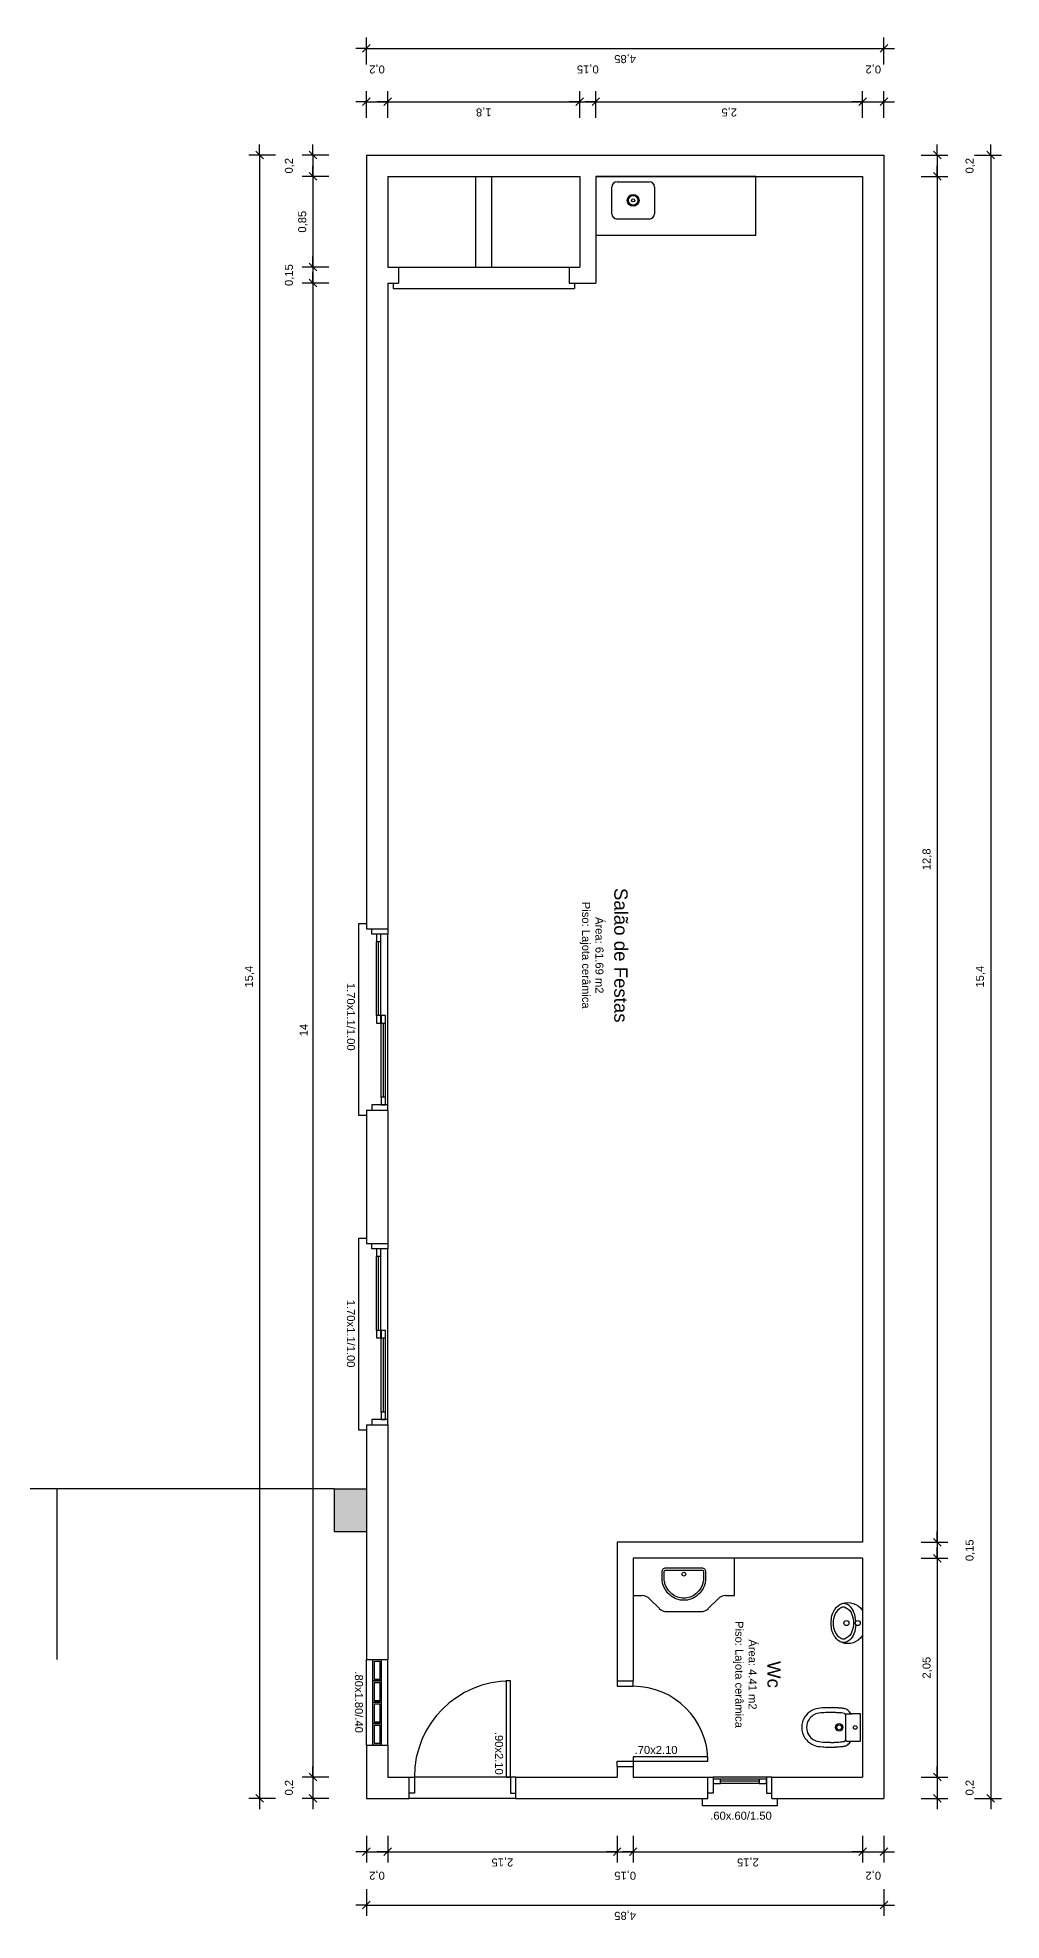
# Model space of a CAD drawing. Extents: x -21 to 15, y 4.3 to 27.3.
# Drawn here: x 5.96 to 14.99, y 9.62 to 27.27 of the extents above; entities that cross this region are included whole.
import ezdxf
from ezdxf.enums import TextEntityAlignment as Align

# ---------------------------------------------------------------- set-up
doc = ezdxf.new("R2010")
doc.units = 0
doc.header["$LTSCALE"] = 10
doc.layers.get('0').update_dxf_attribs({"linetype": 'CONTINUOUS'})
doc.layers.get('DEFPOINTS').update_dxf_attribs({"linetype": 'CONTINUOUS'})
for name, color, linetype in [('COTA', 13, 'CONTINUOUS'), ('EQUIP', 7, 'CONTINUOUS'), ('EQUIP_I', 13, 'CONTINUOUS'), ('ESPECARQ', 7, 'CONTINUOUS'), ('ESQUADRIA', 10, 'CONTINUOUS'), ('ESTRUT', 12, 'CONTINUOUS'), ('MOBIL', 7, 'CONTINUOUS'), ('PAREDE', 6, 'CONTINUOUS'), ('REG60-100', 7, 'CONTINUOUS'), ('UNIDADE', 4, 'CONTINUOUS'), ('VIDRO', 1, 'CONTINUOUS')]:
    doc.layers.add(name, color=color, linetype=linetype)
doc.styles.add('REGUA100', font='ARIALUNI.TTF')
doc.styles.add('REGUA60', font='ARIALUNI.TTF')
doc.dimstyles.new('ISO-25', dxfattribs={"dimtxt": 2.5, "dimasz": 2.5, "dimexe": 1.25, "dimexo": 0.625, "dimtad": 1, "dimtxsty": 'STANDARD', "dimcen": 2.5, "dimazin": 3, "dimtfac": 1, "dimtmove": 0, "dimatfit": 3})

# ---------------------------------------------------------------- blocks, each defined once
blk = doc.blocks.new('SAB31S_2')
at = {"layer": 'EQUIP', "color": 0, "linetype": 'BYBLOCK'}
blk.add_lwpolyline([(0, -57, 0.151271), (10, -54, 0.125962), (15.7, -47.7, 0.09008), (17.8, -41.7), (18, -39.7), (18.2, -37.7, 0.004685), (18.4, -35, 0.00925), (18.4, -33.7, 0.000115), (18.4, -29.9, 0.002343), (18.4, -29.7, 0.000782), (18.5, -28.4, 0.001444), (18.4, -27.7, 0.004804), (18.4, -26.7, 0.005206), (18.4, -25.7, 0.005188), (18.3, -24.8, 0.002211), (18.2, -22.7, 0.001932), (18.1, -21.9, 0.000736), (17.9, -19.7, 0.008336), (17.9, -19.2, 0.001408), (17.7, -17.7, 0.000457), (17.6, -17.2, 0.054722), (17.4, -16.3, 0.029037), (16.8, -14.7, 0.123774), (13.8, -11.8, -0.261182), (12.8, -10.2), (12.8, -2.5, 0.439555), (12.2, -1.9), (0, -1.9), (-12.2, -1.9, 0.439555), (-12.8, -2.5), (-12.8, -10.2, -0.261182), (-13.8, -11.8, 0.123774), (-16.8, -14.7, 0.029037), (-17.4, -16.3, 0.054722), (-17.6, -17.2, 0.000457), (-17.7, -17.7, 0.001408), (-17.9, -19.2, 0.008336), (-17.9, -19.7, 0.000736), (-18.1, -21.9, 0.001932), (-18.2, -22.7, 0.002211), (-18.3, -24.8, 0.005188), (-18.4, -25.7, 0.005206), (-18.4, -26.7, 0.004804), (-18.4, -27.7, 0.001444), (-18.5, -28.4, 0.000782), (-18.4, -29.7, 0.002343), (-18.4, -29.9, 0.000115), (-18.4, -33.7, 0.00925), (-18.4, -35, 0.004685), (-18.2, -37.7), (-18, -39.7), (-17.8, -41.7, 0.09008), (-15.7, -47.7, 0.125962), (-10, -54, 0.151271)], format="xyb", close=True, dxfattribs=at)
at = {"layer": 'EQUIP_I'}
for points in [[(0, -52.5, 0.152133), (7.5, -50.2, 0.000372), (7.5, -50.2, 0.213243), (13.3, -41.1), (13.6, -39.2), (13.7, -37.3, 0.00456), (13.9, -34.8, 0.00925), (13.9, -33.6, 0.000115), (14, -29.8, 0.002343), (14, -29.7, 0.000782), (14, -28.4, 0.001444), (14, -27.7, 0.004804), (14, -26.8, 0.005206), (13.9, -25.9, 0.005188), (13.9, -25.1, 0.002211), (13.7, -23, 0.001932), (13.7, -22.2, 0.000736), (13.5, -20.1, 0.008336), (13.5, -19.8, 0.002483), (13.1, -17.1, 0.380805), (11.7, -15.8), (0, -15.8), (-11.7, -15.8, 0.380805), (-13.1, -17.1, 0.002483), (-13.5, -19.8, 0.008336), (-13.5, -20.1, 0.000736), (-13.7, -22.2, 0.001932), (-13.7, -23, 0.002211), (-13.9, -25.1, 0.005188), (-13.9, -25.9, 0.005206), (-14, -26.8, 0.004804), (-14, -27.7, 0.001444), (-14, -28.4, 0.000782), (-14, -29.7, 0.002343), (-14, -29.8, 0.000115), (-13.9, -33.6, 0.00925), (-13.9, -34.8, 0.00456), (-13.7, -37.3), (-13.6, -39.2), (-13.3, -41.1, 0.213243), (-7.5, -50.2, 0.000372), (-7.5, -50.2, 0.152133), (0, -52.5)], [(-12.2, -15.4, -0.385098), (-12.8, -15), (-12.8, -14.8), (-12.8, -10.2)], [(12.2, -15.4, 0.385098), (12.8, -15), (12.8, -14.8), (12.8, -10.2)]]:
    blk.add_lwpolyline(points, format="xyb", dxfattribs=at)
for centre, radius in [((0, -7), 1.75), ((0, -22), 3.5), ((0, -22), 2.25)]:
    blk.add_circle(centre, radius, dxfattribs=at)
blk = doc.blocks.new('SAM711S2')
at = {"layer": 'EQUIP', "color": 0, "linetype": 'BYBLOCK'}
blk.add_lwpolyline([(0, -29.4), (-0.2, -29.4, -0.008051), (-3.4, -29.3, -0.08407), (-7.8, -28.5, -0.022672), (-10.6, -27.2, -0.027927), (-13.2, -25.8, -0.144523), (-18.3, -19.3, -0.34805), (-12, -0.3, -0.162816), (-11.2, 0), (0, 0), (11.2, 0, -0.162816), (12, -0.3, -0.34805), (18.3, -19.3, -0.144523), (13.2, -25.8, -0.027927), (10.6, -27.2, -0.022672), (7.8, -28.5, -0.08407), (3.4, -29.3, -0.008051), (0.2, -29.4)], format="xyb", close=True, dxfattribs=at)
at = {"layer": 'EQUIP_I'}
for points in [[(-1.6, -6.4, 0.100603), (-10, -8.2, 0.114611), (-16.1, -12.3, 0.309836), (-17.5, -21, 0.309836)], [(-14.6, -16.1), (-14.7, -16.5, 0.189039), (-14.5, -19.7, 0.189014), (-8, -26, 0.116802), (0, -27.5, 0.116802), (8, -26, 0.189014), (14.5, -19.7, 0.189039), (14.7, -16.5), (14.6, -16.1)], [(-14.7, -16.5, -0.044754), (-14.4, -15.9, -0.029837), (-14.2, -15.3, -0.193887), (-8, -10, -0.096635), (0, -8.6, -0.096635), (8, -10, -0.193887), (14.2, -15.3, -0.029837), (14.4, -15.9, -0.044754), (14.7, -16.5, -0.100634)], [(1.6, -6.4, -0.100603), (10, -8.2, -0.114611), (16.1, -12.3, -0.309836), (17.5, -21, -0.309836)]]:
    blk.add_lwpolyline(points, format="xyb", dxfattribs=at)
for centre in [(0, -4.6), (0, -15.2)]:
    blk.add_circle(centre, 2.4, dxfattribs=at)
blk = doc.blocks.new('CUBA_PIA_COZINHA')
at = {"layer": 'EQUIP', "color": 1}
for p, q in [((-0.2, -0.125), (-0.2, 0.125)), ((-0.15, 0.175), (0.15, 0.175)), ((0.2, 0.125), (0.2, -0.125)), ((0.15, -0.175), (-0.15, -0.175))]:
    blk.add_line(p, q, dxfattribs=at)
at = {"layer": 'EQUIP'}
for radius in [0.055, 0.045, 0.015]:
    blk.add_circle((0, 0), radius, dxfattribs=at)
at = {"layer": 'EQUIP', "color": 1}
for centre, start, end in [((-0.15, 0.125), 90, 180), ((0.15, 0.125), 360, 90), ((-0.15, -0.125), 180, 270), ((0.15, -0.125), 270, 360)]:
    blk.add_arc(centre, 0.05, start, end, dxfattribs=at)
blk = doc.blocks.new('SAL36S_2')
at = {"layer": 'EQUIP_I'}
for points in [[(0, -47, -0.17249), (-15.5, -41.5, -0.060691), (-20.7, -36, -0.07445), (-23.8, -30.4, -0.032193), (-25.1, -25.6, -0.057412), (-25.5, -21.8), (-25.5, -13.4, -0.414214), (-21.1, -9), (0, -9), (21.1, -9, -0.414214), (25.5, -13.4), (25.5, -21.8, -0.057412), (25.1, -25.6, -0.032193), (23.8, -30.4, -0.07445), (20.7, -36, -0.060691), (15.5, -41.5, -0.17249)], [(0, -44.5, -0.172451), (-13.9, -39.5, -0.060691), (-18.7, -34.5, -0.07445), (-21.4, -29.6, -0.032105), (-22.7, -25.1, -0.057651), (-23, -21.8), (-23, -13.4, -0.414214), (-21.1, -11.5), (0, -11.5), (21.1, -11.5, -0.414214), (23, -13.4), (23, -21.8, -0.057651), (22.7, -25.1, -0.032105), (21.4, -29.6, -0.07445), (18.7, -34.5, -0.060691), (13.9, -39.5, -0.172451)]]:
    blk.add_lwpolyline(points, format="xyb", close=True, dxfattribs=at)
blk.add_circle((0, -16.4), 2.25, dxfattribs=at)
blk = doc.blocks.new('INDUNI1')
blk = doc.blocks.new('COTATR')
at = {"color": 6}
blk.add_line((-71, -71), (71, 71), dxfattribs=at)
at = {"color": 0, "linetype": 'BYBLOCK'}
blk.add_line((0, 0), (200, 0), dxfattribs=at)
blk = doc.blocks.new('*D13')
at = {"layer": 'COTA', "color": 0}
for p, q in [((14.242, 26.165), (14.492, 26.165)), ((14.392, 26.165), (14.392, 25.966)), ((14.242, 25.965), (14.492, 25.965))]:
    blk.add_line(p, q, dxfattribs=at)
at = {"layer": 'DEFPOINTS', "color": 0}
for p in [(14.092, 26.165), (14.092, 25.965), (14.392, 25.965)]:
    blk.add_point(p, dxfattribs=at)
at = {"layer": 'COTA', "color": 0, "xscale": 0.0005, "yscale": 0.0005, "zscale": 0.0005}
for p, rotation in [((14.392, 26.165), 90), ((14.392, 25.965), 270)]:
    blk.add_blockref('COTATR', p, dxfattribs=dict(at, rotation=rotation))
at = {"layer": 'COTA', "color": 2, "insert": (14.701, 26.065), "char_height": 0.075, "attachment_point": 5, "rotation": 90, "style": 'REGUA60'}
blk.add_mtext('0,2', dxfattribs=at)
blk = doc.blocks.new('*D14')
at = {"layer": 'COTA', "color": 0}
for p, q in [((14.392, 25.965), (14.392, 13.166)), ((14.242, 13.165), (14.492, 13.165))]:
    blk.add_line(p, q, dxfattribs=at)
at = {"layer": 'DEFPOINTS', "color": 0}
for p in [(14.092, 25.965), (14.092, 13.165), (14.392, 13.165)]:
    blk.add_point(p, dxfattribs=at)
at = {"layer": 'COTA', "color": 0, "xscale": 0.0005, "yscale": 0.0005, "zscale": 0.0005}
for p, rotation in [((14.392, 25.965), 90), ((14.392, 13.165), 270)]:
    blk.add_blockref('COTATR', p, dxfattribs=dict(at, rotation=rotation))
at = {"layer": 'COTA', "color": 2, "insert": (14.298, 19.565), "char_height": 0.075, "attachment_point": 5, "rotation": 90, "style": 'REGUA60'}
blk.add_mtext('12,8', dxfattribs=at)
blk = doc.blocks.new('*D15')
at = {"layer": 'COTA', "color": 0}
for p, q in [((14.392, 13.165), (14.392, 13.016)), ((14.242, 13.015), (14.492, 13.015))]:
    blk.add_line(p, q, dxfattribs=at)
at = {"layer": 'DEFPOINTS', "color": 0}
for p in [(14.092, 13.165), (14.092, 13.015), (14.392, 13.015)]:
    blk.add_point(p, dxfattribs=at)
at = {"layer": 'COTA', "color": 0, "xscale": 0.0005, "yscale": 0.0005, "zscale": 0.0005}
for p, rotation in [((14.392, 13.165), 90), ((14.392, 13.015), 270)]:
    blk.add_blockref('COTATR', p, dxfattribs=dict(at, rotation=rotation))
at = {"layer": 'COTA', "color": 2, "insert": (14.701, 13.09), "char_height": 0.075, "attachment_point": 5, "rotation": 90, "style": 'REGUA60'}
blk.add_mtext('0,15', dxfattribs=at)
blk = doc.blocks.new('*D16')
at = {"layer": 'COTA', "color": 0}
for p, q in [((14.392, 13.015), (14.392, 10.966)), ((14.242, 10.965), (14.492, 10.965))]:
    blk.add_line(p, q, dxfattribs=at)
at = {"layer": 'DEFPOINTS', "color": 0}
for p in [(14.092, 13.015), (14.092, 10.965), (14.392, 10.965)]:
    blk.add_point(p, dxfattribs=at)
at = {"layer": 'COTA', "color": 0, "xscale": 0.0005, "yscale": 0.0005, "zscale": 0.0005}
for p, rotation in [((14.392, 13.015), 90), ((14.392, 10.965), 270)]:
    blk.add_blockref('COTATR', p, dxfattribs=dict(at, rotation=rotation))
at = {"layer": 'COTA', "color": 2, "insert": (14.298, 11.99), "char_height": 0.075, "attachment_point": 5, "rotation": 90, "style": 'REGUA60'}
blk.add_mtext('2,05', dxfattribs=at)
blk = doc.blocks.new('*D17')
at = {"layer": 'COTA', "color": 0}
for p, q in [((14.392, 10.965), (14.392, 10.766)), ((14.242, 10.765), (14.492, 10.765))]:
    blk.add_line(p, q, dxfattribs=at)
at = {"layer": 'DEFPOINTS', "color": 0}
for p in [(14.092, 10.965), (14.092, 10.765), (14.392, 10.765)]:
    blk.add_point(p, dxfattribs=at)
at = {"layer": 'COTA', "color": 0, "xscale": 0.0005, "yscale": 0.0005, "zscale": 0.0005}
for p, rotation in [((14.392, 10.965), 90), ((14.392, 10.765), 270)]:
    blk.add_blockref('COTATR', p, dxfattribs=dict(at, rotation=rotation))
at = {"layer": 'COTA', "color": 2, "insert": (14.701, 10.865), "char_height": 0.075, "attachment_point": 5, "rotation": 90, "style": 'REGUA60'}
blk.add_mtext('0,2', dxfattribs=at)
blk = doc.blocks.new('*D18')
at = {"layer": 'COTA', "color": 0}
for p, q in [((14.742, 26.165), (14.992, 26.165)), ((14.892, 26.165), (14.892, 10.766)), ((14.742, 10.765), (14.992, 10.765))]:
    blk.add_line(p, q, dxfattribs=at)
at = {"layer": 'DEFPOINTS', "color": 0}
for p in [(14.592, 26.165), (14.592, 10.765), (14.892, 10.765)]:
    blk.add_point(p, dxfattribs=at)
at = {"layer": 'COTA', "color": 0, "xscale": 0.0005, "yscale": 0.0005, "zscale": 0.0005}
for p, rotation in [((14.892, 26.165), 90), ((14.892, 10.765), 270)]:
    blk.add_blockref('COTATR', p, dxfattribs=dict(at, rotation=rotation))
at = {"layer": 'COTA', "color": 2, "insert": (14.798, 18.465), "char_height": 0.075, "attachment_point": 5, "rotation": 90, "style": 'REGUA60'}
blk.add_mtext('15,4', dxfattribs=at)
blk = doc.blocks.new('*D19')
at = {"layer": 'COTA', "color": 0}
for p, q in [((9.042, 26.515), (9.042, 26.765)), ((9.042, 26.665), (9.241, 26.665)), ((9.242, 26.515), (9.242, 26.765))]:
    blk.add_line(p, q, dxfattribs=at)
at = {"layer": 'DEFPOINTS', "color": 0}
for p in [(9.242, 26.665), (9.042, 26.365), (9.242, 26.365)]:
    blk.add_point(p, dxfattribs=at)
at = {"layer": 'COTA', "color": 0, "xscale": 0.0005, "yscale": 0.0005, "zscale": 0.0005, "rotation": 180}
blk.add_blockref('COTATR', (9.042, 26.665), dxfattribs=at)
at = {"layer": 'COTA', "color": 0, "xscale": 0.0005, "yscale": 0.0005, "zscale": 0.0005}
blk.add_blockref('COTATR', (9.242, 26.665), dxfattribs=at)
at = {"layer": 'COTA', "color": 2, "insert": (9.142, 26.974), "char_height": 0.075, "attachment_point": 5, "rotation": 180, "style": 'REGUA60'}
blk.add_mtext('0,2', dxfattribs=at)
blk = doc.blocks.new('*D20')
at = {"layer": 'COTA', "color": 0}
for p, q in [((9.242, 26.665), (11.041, 26.665)), ((11.042, 26.515), (11.042, 26.765))]:
    blk.add_line(p, q, dxfattribs=at)
at = {"layer": 'DEFPOINTS', "color": 0}
for p in [(11.042, 26.665), (9.242, 26.365), (11.042, 26.365)]:
    blk.add_point(p, dxfattribs=at)
at = {"layer": 'COTA', "color": 0, "xscale": 0.0005, "yscale": 0.0005, "zscale": 0.0005, "rotation": 180}
blk.add_blockref('COTATR', (9.242, 26.665), dxfattribs=at)
at = {"layer": 'COTA', "color": 0, "xscale": 0.0005, "yscale": 0.0005, "zscale": 0.0005}
blk.add_blockref('COTATR', (11.042, 26.665), dxfattribs=at)
at = {"layer": 'COTA', "color": 2, "insert": (10.142, 26.571), "char_height": 0.075, "attachment_point": 5, "rotation": 180, "style": 'REGUA60'}
blk.add_mtext('1,8', dxfattribs=at)
blk = doc.blocks.new('*D21')
at = {"layer": 'COTA', "color": 0}
for p, q in [((11.042, 26.665), (11.191, 26.665)), ((11.192, 26.515), (11.192, 26.765))]:
    blk.add_line(p, q, dxfattribs=at)
at = {"layer": 'DEFPOINTS', "color": 0}
for p in [(11.192, 26.665), (11.042, 26.365), (11.192, 26.365)]:
    blk.add_point(p, dxfattribs=at)
at = {"layer": 'COTA', "color": 0, "xscale": 0.0005, "yscale": 0.0005, "zscale": 0.0005, "rotation": 180}
blk.add_blockref('COTATR', (11.042, 26.665), dxfattribs=at)
at = {"layer": 'COTA', "color": 0, "xscale": 0.0005, "yscale": 0.0005, "zscale": 0.0005}
blk.add_blockref('COTATR', (11.192, 26.665), dxfattribs=at)
at = {"layer": 'COTA', "color": 2, "insert": (11.117, 26.974), "char_height": 0.075, "attachment_point": 5, "rotation": 180, "style": 'REGUA60'}
blk.add_mtext('0,15', dxfattribs=at)
blk = doc.blocks.new('*D22')
at = {"layer": 'COTA', "color": 0}
for p, q in [((11.192, 26.665), (13.691, 26.665)), ((13.692, 26.515), (13.692, 26.765))]:
    blk.add_line(p, q, dxfattribs=at)
at = {"layer": 'DEFPOINTS', "color": 0}
for p in [(13.692, 26.665), (11.192, 26.365), (13.692, 26.365)]:
    blk.add_point(p, dxfattribs=at)
at = {"layer": 'COTA', "color": 0, "xscale": 0.0005, "yscale": 0.0005, "zscale": 0.0005, "rotation": 180}
blk.add_blockref('COTATR', (11.192, 26.665), dxfattribs=at)
at = {"layer": 'COTA', "color": 0, "xscale": 0.0005, "yscale": 0.0005, "zscale": 0.0005}
blk.add_blockref('COTATR', (13.692, 26.665), dxfattribs=at)
at = {"layer": 'COTA', "color": 2, "insert": (12.442, 26.571), "char_height": 0.075, "attachment_point": 5, "rotation": 180, "style": 'REGUA60'}
blk.add_mtext('2,5', dxfattribs=at)
blk = doc.blocks.new('*D23')
at = {"layer": 'COTA', "color": 0}
for p, q in [((13.692, 26.665), (13.891, 26.665)), ((13.892, 26.515), (13.892, 26.765))]:
    blk.add_line(p, q, dxfattribs=at)
at = {"layer": 'DEFPOINTS', "color": 0}
for p in [(13.892, 26.665), (13.692, 26.365), (13.892, 26.365)]:
    blk.add_point(p, dxfattribs=at)
at = {"layer": 'COTA', "color": 0, "xscale": 0.0005, "yscale": 0.0005, "zscale": 0.0005, "rotation": 180}
blk.add_blockref('COTATR', (13.692, 26.665), dxfattribs=at)
at = {"layer": 'COTA', "color": 0, "xscale": 0.0005, "yscale": 0.0005, "zscale": 0.0005}
blk.add_blockref('COTATR', (13.892, 26.665), dxfattribs=at)
at = {"layer": 'COTA', "color": 2, "insert": (13.792, 26.974), "char_height": 0.075, "attachment_point": 5, "rotation": 180, "style": 'REGUA60'}
blk.add_mtext('0,2', dxfattribs=at)
blk = doc.blocks.new('*D24')
at = {"layer": 'COTA', "color": 0}
for p, q in [((9.042, 27.015), (9.042, 27.265)), ((13.892, 27.015), (13.892, 27.265)), ((9.042, 27.165), (13.891, 27.165))]:
    blk.add_line(p, q, dxfattribs=at)
at = {"layer": 'DEFPOINTS', "color": 0}
for p in [(13.892, 27.165), (9.042, 26.865), (13.892, 26.865)]:
    blk.add_point(p, dxfattribs=at)
at = {"layer": 'COTA', "color": 0, "xscale": 0.0005, "yscale": 0.0005, "zscale": 0.0005, "rotation": 180}
blk.add_blockref('COTATR', (9.042, 27.165), dxfattribs=at)
at = {"layer": 'COTA', "color": 0, "xscale": 0.0005, "yscale": 0.0005, "zscale": 0.0005}
blk.add_blockref('COTATR', (13.892, 27.165), dxfattribs=at)
at = {"layer": 'COTA', "color": 2, "insert": (11.467, 27.071), "char_height": 0.075, "attachment_point": 5, "rotation": 180, "style": 'REGUA60'}
blk.add_mtext('4,85', dxfattribs=at)
blk = doc.blocks.new('*D25')
at = {"layer": 'COTA', "color": 0}
for p, q in [((9.042, 10.415), (9.042, 10.165)), ((9.242, 10.415), (9.242, 10.165)), ((9.042, 10.265), (9.241, 10.265))]:
    blk.add_line(p, q, dxfattribs=at)
at = {"layer": 'DEFPOINTS', "color": 0}
for p in [(9.042, 10.565), (9.242, 10.565), (9.242, 10.265)]:
    blk.add_point(p, dxfattribs=at)
at = {"layer": 'COTA', "color": 0, "xscale": 0.0005, "yscale": 0.0005, "zscale": 0.0005, "rotation": 180}
blk.add_blockref('COTATR', (9.042, 10.265), dxfattribs=at)
at = {"layer": 'COTA', "color": 0, "xscale": 0.0005, "yscale": 0.0005, "zscale": 0.0005}
blk.add_blockref('COTATR', (9.242, 10.265), dxfattribs=at)
at = {"layer": 'COTA', "color": 2, "insert": (9.142, 10.047), "char_height": 0.075, "attachment_point": 5, "rotation": 180, "style": 'REGUA60'}
blk.add_mtext('0,2', dxfattribs=at)
blk = doc.blocks.new('*D26')
at = {"layer": 'COTA', "color": 0}
for p, q in [((11.392, 10.415), (11.392, 10.165)), ((9.242, 10.265), (11.391, 10.265))]:
    blk.add_line(p, q, dxfattribs=at)
at = {"layer": 'DEFPOINTS', "color": 0}
for p in [(9.242, 10.565), (11.392, 10.565), (11.392, 10.265)]:
    blk.add_point(p, dxfattribs=at)
at = {"layer": 'COTA', "color": 0, "xscale": 0.0005, "yscale": 0.0005, "zscale": 0.0005, "rotation": 180}
blk.add_blockref('COTATR', (9.242, 10.265), dxfattribs=at)
at = {"layer": 'COTA', "color": 0, "xscale": 0.0005, "yscale": 0.0005, "zscale": 0.0005}
blk.add_blockref('COTATR', (11.392, 10.265), dxfattribs=at)
at = {"layer": 'COTA', "color": 2, "insert": (10.317, 10.171), "char_height": 0.075, "attachment_point": 5, "rotation": 180, "style": 'REGUA60'}
blk.add_mtext('2,15', dxfattribs=at)
blk = doc.blocks.new('*D27')
at = {"layer": 'COTA', "color": 0}
for p, q in [((11.542, 10.415), (11.542, 10.165)), ((11.392, 10.265), (11.541, 10.265))]:
    blk.add_line(p, q, dxfattribs=at)
at = {"layer": 'DEFPOINTS', "color": 0}
for p in [(11.392, 10.565), (11.542, 10.565), (11.542, 10.265)]:
    blk.add_point(p, dxfattribs=at)
at = {"layer": 'COTA', "color": 0, "xscale": 0.0005, "yscale": 0.0005, "zscale": 0.0005, "rotation": 180}
blk.add_blockref('COTATR', (11.392, 10.265), dxfattribs=at)
at = {"layer": 'COTA', "color": 0, "xscale": 0.0005, "yscale": 0.0005, "zscale": 0.0005}
blk.add_blockref('COTATR', (11.542, 10.265), dxfattribs=at)
at = {"layer": 'COTA', "color": 2, "insert": (11.467, 10.047), "char_height": 0.075, "attachment_point": 5, "rotation": 180, "style": 'REGUA60'}
blk.add_mtext('0,15', dxfattribs=at)
blk = doc.blocks.new('*D28')
at = {"layer": 'COTA', "color": 0}
for p, q in [((13.692, 10.415), (13.692, 10.165)), ((11.542, 10.265), (13.691, 10.265))]:
    blk.add_line(p, q, dxfattribs=at)
at = {"layer": 'DEFPOINTS', "color": 0}
for p in [(11.542, 10.565), (13.692, 10.565), (13.692, 10.265)]:
    blk.add_point(p, dxfattribs=at)
at = {"layer": 'COTA', "color": 0, "xscale": 0.0005, "yscale": 0.0005, "zscale": 0.0005, "rotation": 180}
blk.add_blockref('COTATR', (11.542, 10.265), dxfattribs=at)
at = {"layer": 'COTA', "color": 0, "xscale": 0.0005, "yscale": 0.0005, "zscale": 0.0005}
blk.add_blockref('COTATR', (13.692, 10.265), dxfattribs=at)
at = {"layer": 'COTA', "color": 2, "insert": (12.617, 10.171), "char_height": 0.075, "attachment_point": 5, "rotation": 180, "style": 'REGUA60'}
blk.add_mtext('2,15', dxfattribs=at)
blk = doc.blocks.new('*D29')
at = {"layer": 'COTA', "color": 0}
for p, q in [((13.892, 10.415), (13.892, 10.165)), ((13.692, 10.265), (13.891, 10.265))]:
    blk.add_line(p, q, dxfattribs=at)
at = {"layer": 'DEFPOINTS', "color": 0}
for p in [(13.692, 10.565), (13.892, 10.565), (13.892, 10.265)]:
    blk.add_point(p, dxfattribs=at)
at = {"layer": 'COTA', "color": 0, "xscale": 0.0005, "yscale": 0.0005, "zscale": 0.0005, "rotation": 180}
blk.add_blockref('COTATR', (13.692, 10.265), dxfattribs=at)
at = {"layer": 'COTA', "color": 0, "xscale": 0.0005, "yscale": 0.0005, "zscale": 0.0005}
blk.add_blockref('COTATR', (13.892, 10.265), dxfattribs=at)
at = {"layer": 'COTA', "color": 2, "insert": (13.792, 10.047), "char_height": 0.075, "attachment_point": 5, "rotation": 180, "style": 'REGUA60'}
blk.add_mtext('0,2', dxfattribs=at)
blk = doc.blocks.new('*D30')
at = {"layer": 'COTA', "color": 0}
for p, q in [((9.042, 9.915), (9.042, 9.665)), ((13.892, 9.915), (13.892, 9.665)), ((9.042, 9.765), (13.891, 9.765))]:
    blk.add_line(p, q, dxfattribs=at)
at = {"layer": 'DEFPOINTS', "color": 0}
for p in [(9.042, 10.065), (13.892, 10.065), (13.892, 9.765)]:
    blk.add_point(p, dxfattribs=at)
at = {"layer": 'COTA', "color": 0, "xscale": 0.0005, "yscale": 0.0005, "zscale": 0.0005, "rotation": 180}
blk.add_blockref('COTATR', (9.042, 9.765), dxfattribs=at)
at = {"layer": 'COTA', "color": 0, "xscale": 0.0005, "yscale": 0.0005, "zscale": 0.0005}
blk.add_blockref('COTATR', (13.892, 9.765), dxfattribs=at)
at = {"layer": 'COTA', "color": 2, "insert": (11.467, 9.671), "char_height": 0.075, "attachment_point": 5, "rotation": 180, "style": 'REGUA60'}
blk.add_mtext('4,85', dxfattribs=at)
blk = doc.blocks.new('*D31')
at = {"layer": 'COTA', "color": 0}
for p, q in [((8.692, 25.965), (8.442, 25.965)), ((8.542, 25.965), (8.542, 25.116)), ((8.692, 25.115), (8.442, 25.115))]:
    blk.add_line(p, q, dxfattribs=at)
at = {"layer": 'DEFPOINTS', "color": 0}
for p in [(8.842, 25.965), (8.542, 25.115), (8.842, 25.115)]:
    blk.add_point(p, dxfattribs=at)
at = {"layer": 'COTA', "color": 0, "xscale": 0.0005, "yscale": 0.0005, "zscale": 0.0005}
for p, rotation in [((8.542, 25.965), 90), ((8.542, 25.115), 270)]:
    blk.add_blockref('COTATR', p, dxfattribs=dict(at, rotation=rotation))
at = {"layer": 'COTA', "color": 2, "insert": (8.448, 25.54), "char_height": 0.075, "attachment_point": 5, "rotation": 90, "style": 'REGUA60'}
blk.add_mtext('0,85', dxfattribs=at)
blk = doc.blocks.new('*D32')
at = {"layer": 'COTA', "color": 0}
for p, q in [((8.542, 25.115), (8.542, 24.966)), ((8.692, 24.965), (8.442, 24.965))]:
    blk.add_line(p, q, dxfattribs=at)
at = {"layer": 'DEFPOINTS', "color": 0}
for p in [(8.842, 25.115), (8.542, 24.965), (8.842, 24.965)]:
    blk.add_point(p, dxfattribs=at)
at = {"layer": 'COTA', "color": 0, "xscale": 0.0005, "yscale": 0.0005, "zscale": 0.0005}
for p, rotation in [((8.542, 25.115), 90), ((8.542, 24.965), 270)]:
    blk.add_blockref('COTATR', p, dxfattribs=dict(at, rotation=rotation))
at = {"layer": 'COTA', "color": 2, "insert": (8.323, 25.04), "char_height": 0.075, "attachment_point": 5, "rotation": 90, "style": 'REGUA60'}
blk.add_mtext('0,15', dxfattribs=at)
blk = doc.blocks.new('*D33')
at = {"layer": 'COTA', "color": 0}
for p, q in [((8.542, 24.965), (8.542, 10.966)), ((8.692, 10.965), (8.442, 10.965))]:
    blk.add_line(p, q, dxfattribs=at)
at = {"layer": 'DEFPOINTS', "color": 0}
for p in [(8.842, 24.965), (8.542, 10.965), (8.842, 10.965)]:
    blk.add_point(p, dxfattribs=at)
at = {"layer": 'COTA', "color": 0, "xscale": 0.0005, "yscale": 0.0005, "zscale": 0.0005}
for p, rotation in [((8.542, 24.965), 90), ((8.542, 10.965), 270)]:
    blk.add_blockref('COTATR', p, dxfattribs=dict(at, rotation=rotation))
at = {"layer": 'COTA', "color": 2, "insert": (8.455, 17.965), "char_height": 0.075, "attachment_point": 5, "rotation": 90, "style": 'REGUA60'}
blk.add_mtext('14', dxfattribs=at)
blk = doc.blocks.new('*D34')
at = {"layer": 'COTA', "color": 0}
for p, q in [((8.542, 10.965), (8.542, 10.766)), ((8.692, 10.765), (8.442, 10.765))]:
    blk.add_line(p, q, dxfattribs=at)
at = {"layer": 'DEFPOINTS', "color": 0}
for p in [(8.842, 10.965), (8.542, 10.765), (8.842, 10.765)]:
    blk.add_point(p, dxfattribs=at)
at = {"layer": 'COTA', "color": 0, "xscale": 0.0005, "yscale": 0.0005, "zscale": 0.0005}
for p, rotation in [((8.542, 10.965), 90), ((8.542, 10.765), 270)]:
    blk.add_blockref('COTATR', p, dxfattribs=dict(at, rotation=rotation))
at = {"layer": 'COTA', "color": 2, "insert": (8.323, 10.865), "char_height": 0.075, "attachment_point": 5, "rotation": 90, "style": 'REGUA60'}
blk.add_mtext('0,2', dxfattribs=at)
blk = doc.blocks.new('*D35')
at = {"layer": 'COTA', "color": 0}
for p, q in [((8.192, 26.165), (7.942, 26.165)), ((8.042, 26.165), (8.042, 10.766)), ((8.192, 10.765), (7.942, 10.765))]:
    blk.add_line(p, q, dxfattribs=at)
at = {"layer": 'DEFPOINTS', "color": 0}
for p in [(8.342, 26.165), (8.042, 10.765), (8.342, 10.765)]:
    blk.add_point(p, dxfattribs=at)
at = {"layer": 'COTA', "color": 0, "xscale": 0.0005, "yscale": 0.0005, "zscale": 0.0005}
for p, rotation in [((8.042, 26.165), 90), ((8.042, 10.765), 270)]:
    blk.add_blockref('COTATR', p, dxfattribs=dict(at, rotation=rotation))
at = {"layer": 'COTA', "color": 2, "insert": (7.948, 18.465), "char_height": 0.075, "attachment_point": 5, "rotation": 90, "style": 'REGUA60'}
blk.add_mtext('15,4', dxfattribs=at)
blk = doc.blocks.new('*D36')
at = {"layer": 'COTA', "color": 0}
for p, q in [((8.692, 26.165), (8.442, 26.165)), ((8.542, 26.165), (8.542, 25.966)), ((8.692, 25.965), (8.442, 25.965))]:
    blk.add_line(p, q, dxfattribs=at)
at = {"layer": 'DEFPOINTS', "color": 0}
for p in [(8.842, 26.165), (8.542, 25.965), (8.842, 25.965)]:
    blk.add_point(p, dxfattribs=at)
at = {"layer": 'COTA', "color": 0, "xscale": 0.0005, "yscale": 0.0005, "zscale": 0.0005}
for p, rotation in [((8.542, 26.165), 90), ((8.542, 25.965), 270)]:
    blk.add_blockref('COTATR', p, dxfattribs=dict(at, rotation=rotation))
at = {"layer": 'COTA', "color": 2, "insert": (8.323, 26.065), "char_height": 0.075, "attachment_point": 5, "rotation": 90, "style": 'REGUA60'}
blk.add_mtext('0,2', dxfattribs=at)

msp = doc.modelspace()

# ---------------------------------------------------------------- linework, layer by layer
at = {"color": 1}
for p, q in [((10.067, 25.115), (10.067, 25.965)), ((10.217, 25.115), (10.217, 25.965)), ((9.342, 25.115), (10.942, 25.115)), ((9.292, 24.965), (9.292, 24.915)), ((9.292, 24.915), (10.992, 24.915)), ((10.992, 24.965), (10.992, 24.915))]:
    msp.add_line(p, q, dxfattribs=at)
for p, q in [((8.742, 13.665), (-6.858, 13.665)), ((6.142, 13.665), (6.142, 12.065))]:
    msp.add_line(p, q)
for points in [[(9.182, 12.065), (9.182, 11.865), (9.102, 11.865), (9.102, 12.065)], [(9.167, 12.05), (9.167, 11.88), (9.117, 11.88), (9.117, 12.05)], [(9.182, 11.865), (9.182, 11.665), (9.102, 11.665), (9.102, 11.865)], [(9.167, 11.85), (9.167, 11.68), (9.117, 11.68), (9.117, 11.85)], [(9.182, 11.665), (9.182, 11.465), (9.102, 11.465), (9.102, 11.665)], [(9.167, 11.65), (9.167, 11.48), (9.117, 11.48), (9.117, 11.65)], [(9.182, 11.465), (9.182, 11.265), (9.102, 11.265), (9.102, 11.465)], [(9.167, 11.45), (9.167, 11.28), (9.117, 11.28), (9.117, 11.45)]]:
    msp.add_lwpolyline(points, close=True)
at = {"layer": 'EQUIP', "color": 0}
for p, q in [((12.692, 25.965), (11.192, 25.965)), ((11.192, 25.965), (11.192, 25.415)), ((12.692, 25.415), (12.692, 25.965)), ((11.192, 25.415), (12.692, 25.415)), ((11.542, 13.015), (11.542, 12.665)), ((12.492, 13.015), (11.542, 13.015)), ((12.492, 12.665), (12.492, 13.015)), ((11.542, 12.665), (11.626, 12.665)), ((11.858, 12.515), (12.176, 12.515))]:
    msp.add_line(p, q, dxfattribs=at)
at = {"layer": 'EQUIP'}
for centre, start, end in [((11.626, 12.565), 45, 90), ((11.858, 12.615), 225, 270), ((12.176, 12.615), 270, 315)]:
    msp.add_arc(centre, 0.1, start, end, dxfattribs=at)
at = {"layer": 'ESQUADRIA', "color": 1}
for p, q in [((9.137, 18.1), (9.137, 18.795)), ((9.177, 18.1), (9.177, 18.795)), ((9.242, 17.265), (9.242, 18.865)), ((9.182, 17.335), (9.182, 18.03)), ((9.222, 17.335), (9.222, 18.03)), ((9.242, 14.315), (9.242, 15.915)), ((9.137, 15.15), (9.137, 15.845)), ((9.177, 15.15), (9.177, 15.845)), ((9.182, 14.385), (9.182, 15.08)), ((9.222, 14.385), (9.222, 15.08)), ((9.242, 11.265), (9.242, 12.065)), ((10.392, 10.965), (9.492, 10.965)), ((12.792, 10.965), (12.292, 10.965)), ((12.722, 10.945), (12.362, 10.945)), ((12.722, 10.905), (12.362, 10.905))]:
    msp.add_line(p, q, dxfattribs=at)
at = {"layer": 'ESQUADRIA'}
for points in [[(9.042, 17.165), (8.972, 17.165), (8.972, 18.965), (9.042, 18.965)], [(9.242, 18.915), (9.242, 18.865), (9.092, 18.865), (9.092, 18.915)], [(9.242, 17.215), (9.242, 17.265), (9.092, 17.265), (9.092, 17.215)], [(9.042, 14.215), (8.972, 14.215), (8.972, 16.015), (9.042, 16.015)], [(9.242, 15.965), (9.242, 15.915), (9.092, 15.915), (9.092, 15.965)], [(9.242, 14.265), (9.242, 14.315), (9.092, 14.315), (9.092, 14.265)], [(9.042, 11.265), (9.042, 11.265), (9.042, 12.065), (9.042, 12.065)], [(11.392, 11.865), (11.392, 11.815), (11.542, 11.815), (11.542, 11.865)], [(9.442, 10.965), (9.492, 10.965), (9.492, 10.815), (9.442, 10.815)], [(10.442, 10.965), (10.392, 10.965), (10.392, 10.815), (10.442, 10.815)], [(11.392, 11.065), (11.392, 11.115), (11.542, 11.115), (11.542, 11.065)], [(12.242, 10.965), (12.292, 10.965), (12.292, 10.815), (12.242, 10.815)], [(12.842, 10.965), (12.792, 10.965), (12.792, 10.815), (12.842, 10.815)], [(10.442, 10.765), (10.442, 10.765), (9.442, 10.765), (9.442, 10.765)], [(12.892, 10.765), (12.892, 10.695), (12.192, 10.695), (12.192, 10.765)]]:
    msp.add_lwpolyline(points, dxfattribs=at)
for points in [[(9.137, 18.865), (9.137, 18.795), (9.177, 18.795), (9.177, 18.865)], [(9.177, 18.03), (9.177, 18.1), (9.137, 18.1), (9.137, 18.03)], [(9.182, 18.1), (9.182, 18.03), (9.222, 18.03), (9.222, 18.1)], [(9.222, 17.265), (9.222, 17.335), (9.182, 17.335), (9.182, 17.265)], [(9.137, 15.915), (9.137, 15.845), (9.177, 15.845), (9.177, 15.915)], [(9.177, 15.08), (9.177, 15.15), (9.137, 15.15), (9.137, 15.08)], [(9.182, 15.15), (9.182, 15.08), (9.222, 15.08), (9.222, 15.15)], [(9.222, 14.315), (9.222, 14.385), (9.182, 14.385), (9.182, 14.315)], [(10.392, 10.965), (10.392, 11.865), (10.352, 11.865), (10.352, 10.965)], [(12.242, 11.155), (11.542, 11.155), (11.542, 11.115), (12.242, 11.115)], [(12.292, 10.905), (12.362, 10.905), (12.362, 10.945), (12.292, 10.945)], [(12.792, 10.945), (12.722, 10.945), (12.722, 10.905), (12.792, 10.905)]]:
    msp.add_lwpolyline(points, close=True, dxfattribs=at)
for centre, radius, start, end in [((10.392, 10.965), 0.9, 90, 180), ((11.542, 11.115), 0.7, 0, 90)]:
    msp.add_arc(centre, radius, start, end, dxfattribs=at)
at = {"layer": 'ESTRUT'}
msp.add_solid([(9.042, 13.665), (8.742, 13.665), (9.042, 13.265), (8.742, 13.265)], dxfattribs=at)
at = {"layer": 'MOBIL'}
for p, q in [((11.696, 12.636), (11.788, 12.544)), ((12.338, 12.636), (12.246, 12.544)), ((12.408, 12.665), (12.492, 12.665))]:
    msp.add_line(p, q, dxfattribs=at)
msp.add_arc((12.408, 12.565), 0.1, 90, 135, dxfattribs=at)
at = {"layer": 'PAREDE'}
for p, q in [((9.042, 26.165), (13.892, 26.165)), ((9.042, 26.165), (9.042, 18.915)), ((13.892, 26.165), (13.892, 10.765)), ((9.242, 25.965), (11.042, 25.965)), ((9.242, 25.965), (9.242, 25.115)), ((11.042, 25.965), (11.042, 25.115)), ((11.192, 25.965), (11.192, 24.965)), ((11.192, 25.965), (13.692, 25.965)), ((13.692, 25.965), (13.692, 13.165)), ((9.242, 25.115), (9.342, 25.115)), ((9.342, 25.115), (9.342, 24.965)), ((10.942, 25.115), (10.942, 24.965)), ((10.942, 25.115), (11.042, 25.115)), ((9.242, 24.965), (9.342, 24.965)), ((9.242, 24.965), (9.242, 18.915)), ((10.942, 24.965), (11.192, 24.965)), ((9.042, 18.915), (9.242, 18.915)), ((9.042, 17.215), (9.242, 17.215)), ((9.042, 17.215), (9.042, 15.965)), ((9.242, 17.215), (9.242, 15.965)), ((9.042, 15.965), (9.242, 15.965)), ((8.542, 14.265), (8.542, 12.065)), ((9.042, 14.265), (9.242, 14.265)), ((9.042, 14.265), (9.042, 12.065)), ((9.242, 14.265), (9.242, 12.065)), ((8.742, 13.665), (9.042, 13.665)), ((8.742, 13.665), (8.742, 13.265)), ((8.742, 13.265), (9.042, 13.265)), ((13.692, 13.165), (11.392, 13.165)), ((11.392, 13.165), (11.392, 11.865)), ((13.692, 13.015), (11.542, 13.015)), ((11.542, 13.015), (11.542, 11.865)), ((13.692, 13.015), (13.692, 10.965)), ((9.042, 12.065), (9.242, 12.065)), ((11.392, 11.865), (11.542, 11.865)), ((9.042, 11.265), (9.242, 11.265)), ((9.042, 11.265), (9.042, 10.765)), ((9.242, 11.265), (9.242, 10.965)), ((9.242, 10.965), (9.442, 10.965)), ((9.442, 10.765), (9.442, 10.965)), ((10.442, 10.765), (10.442, 10.965)), ((10.442, 10.965), (11.392, 10.965)), ((11.392, 11.065), (11.542, 11.065)), ((11.392, 11.065), (11.392, 10.965)), ((11.542, 11.065), (11.542, 10.965)), ((11.542, 10.965), (12.242, 10.965)), ((12.242, 10.765), (12.242, 10.965)), ((12.842, 10.765), (12.842, 10.965)), ((12.842, 10.965), (13.692, 10.965)), ((9.042, 10.765), (9.442, 10.765)), ((10.442, 10.765), (12.242, 10.765)), ((12.842, 10.765), (13.892, 10.765))]:
    msp.add_line(p, q, dxfattribs=at)
at = {"layer": 'VIDRO'}
for p, q in [((9.157, 18.1), (9.157, 18.795)), ((9.202, 17.335), (9.202, 18.03)), ((9.157, 15.15), (9.157, 15.845)), ((9.202, 14.385), (9.202, 15.08)), ((12.722, 10.925), (12.362, 10.925))]:
    msp.add_line(p, q, dxfattribs=at)

# ---------------------------------------------------------------- block references
at = {"layer": 'EQUIP'}
msp.add_blockref('CUBA_PIA_COZINHA', (11.542, 25.74), dxfattribs=at)
at = {"layer": 'EQUIP', "xscale": 0.007999999999981355, "yscale": 0.007999999999981355, "zscale": 0.008}
msp.add_blockref('SAL36S_2', (12.017, 12.997), dxfattribs=at)
at = {"layer": 'EQUIP', "xscale": 0.01000000000000156, "yscale": 0.009999999999999787, "zscale": 0.01, "rotation": 270}
for name, p in [('SAM711S2', (13.692, 12.408)), ('SAB31S_2', (13.692, 11.43))]:
    msp.add_blockref(name, p, dxfattribs=at)
at = {"layer": 'UNIDADE'}
ref = msp.add_blockref('INDUNI1', (11.579, 18.666), dxfattribs=dict(at, xscale=0.05000000000000071, yscale=0.05000000000000071, zscale=0.05, rotation=270))
ref.add_attrib('NOME2', 'Salão de Festas', dxfattribs={"layer": '0', "color": 0, "height": 0.125, "rotation": 270, "style": 'REGUA100', "flags": 8}).set_placement((11.365, 18.666), align=Align.CENTER)
ref.add_attrib('AREA', 'Área: 61.69 m2', dxfattribs={"layer": 'ESPECARQ', "height": 0.075, "rotation": 270, "style": 'REGUA60'}).set_placement((11.189, 18.666), align=Align.CENTER)
ref.add_attrib('PISO', 'Piso: Lajota cerâmica', dxfattribs={"layer": 'ESPECARQ', "height": 0.075, "rotation": 270, "style": 'REGUA60', "flags": 8}).set_placement((11.064, 18.666), align=Align.CENTER)
ref = msp.add_blockref('INDUNI1', (13.015, 11.926), dxfattribs=dict(at, xscale=0.05000000000000071, yscale=0.05000000000000071, zscale=0.05, rotation=270))
ref.add_attrib('NOME2', 'Wc', dxfattribs={"layer": '0', "color": 0, "height": 0.125, "rotation": 270, "style": 'REGUA100', "flags": 8}).set_placement((12.8, 11.926), align=Align.CENTER)
ref.add_attrib('AREA', 'Área: 4.41 m2', dxfattribs={"layer": 'ESPECARQ', "height": 0.075, "rotation": 270, "style": 'REGUA60'}).set_placement((12.624, 11.926), align=Align.CENTER)
ref.add_attrib('PISO', 'Piso: Lajota cerâmica', dxfattribs={"layer": 'ESPECARQ', "height": 0.075, "rotation": 270, "style": 'REGUA60', "flags": 8}).set_placement((12.499, 11.926), align=Align.CENTER)

# ---------------------------------------------------------------- texts
at = {"layer": 'REG60-100', "style": 'REGUA60'}
for s, p in [('1.70x1.1/1.00', (8.86, 18.407)), ('1.70x1.1/1.00', (8.86, 15.438)), ('.80x1.80/.40', (8.935, 11.955)), ('.90x2.10', (10.248, 11.388))]:
    msp.add_text(s, height=0.075, rotation=270, dxfattribs=at).set_placement(p)
for s, p in [('.70x2.10', (11.556, 11.181)), ('.60x.60/1.50', (12.264, 10.565))]:
    msp.add_text(s, height=0.075, dxfattribs=at).set_placement(p)

# ---------------------------------------------------------------- dimensions: what is measured, and where the dimension line sits
at = {"layer": 'COTA'}
for base, p1, p2, override, picture, middle in [((13.892, 27.165), (9.042, 26.865), (13.892, 26.865), {"dimscale": 0.05, "dimtxt": 1.5, "dimasz": 0.01, "dimexe": 2, "dimexo": 3, "dimgap": 0.98, "dimrnd": 0.005, "dimtxsty": 'REGUA60', "dimblk": 'COTATR', "dimcen": 4, "dimdle": 4, "dimclrt": 2, "dimaunit": 1, "dimtofl": 0, "dimtmove": 2, "dimatfit": 2}, '*D24', (11.467, 27.071)), ((9.242, 26.665), (9.042, 26.365), (9.242, 26.365), {"dimscale": 0.05, "dimtxt": 1.5, "dimasz": 0.01, "dimexe": 2, "dimexo": 3, "dimgap": 0.98, "dimrnd": 0.005, "dimtxsty": 'REGUA60', "dimblk": 'COTATR', "dimcen": 4, "dimdle": 4, "dimclrt": 2, "dimaunit": 1, "dimtofl": 0, "dimtmove": 2, "dimatfit": 2}, '*D19', (9.142, 26.974)), ((11.192, 26.665), (11.042, 26.365), (11.192, 26.365), {"dimscale": 0.05, "dimtxt": 1.5, "dimasz": 0.01, "dimexe": 2, "dimexo": 3, "dimgap": 0.98, "dimrnd": 0.005, "dimtxsty": 'REGUA60', "dimblk": 'COTATR', "dimcen": 4, "dimdle": 4, "dimse1": 1, "dimclrt": 2, "dimaunit": 1, "dimtofl": 0, "dimtmove": 2, "dimatfit": 2}, '*D21', (11.117, 26.974)), ((13.892, 26.665), (13.692, 26.365), (13.892, 26.365), {"dimscale": 0.05, "dimtxt": 1.5, "dimasz": 0.01, "dimexe": 2, "dimexo": 3, "dimgap": 0.98, "dimrnd": 0.005, "dimtxsty": 'REGUA60', "dimblk": 'COTATR', "dimcen": 4, "dimdle": 4, "dimse1": 1, "dimclrt": 2, "dimaunit": 1, "dimtofl": 0, "dimtmove": 2, "dimatfit": 2}, '*D23', (13.792, 26.974)), ((11.042, 26.665), (9.242, 26.365), (11.042, 26.365), {"dimscale": 0.05, "dimtxt": 1.5, "dimasz": 0.01, "dimexe": 2, "dimexo": 3, "dimgap": 0.98, "dimrnd": 0.005, "dimtxsty": 'REGUA60', "dimblk": 'COTATR', "dimcen": 4, "dimdle": 4, "dimse1": 1, "dimclrt": 2, "dimaunit": 1, "dimtofl": 0, "dimtmove": 2, "dimatfit": 2}, '*D20', (10.142, 26.571)), ((13.692, 26.665), (11.192, 26.365), (13.692, 26.365), {"dimscale": 0.05, "dimtxt": 1.5, "dimasz": 0.01, "dimexe": 2, "dimexo": 3, "dimgap": 0.98, "dimrnd": 0.005, "dimtxsty": 'REGUA60', "dimblk": 'COTATR', "dimcen": 4, "dimdle": 4, "dimse1": 1, "dimclrt": 2, "dimaunit": 1, "dimtofl": 0, "dimtmove": 2, "dimatfit": 2}, '*D22', (12.442, 26.571)), ((9.242, 10.265), (9.042, 10.565), (9.242, 10.565), {"dimscale": 0.05, "dimtxt": 1.5, "dimasz": 0.01, "dimexe": 2, "dimexo": 3, "dimgap": 0.98, "dimrnd": 0.005, "dimtxsty": 'REGUA60', "dimblk": 'COTATR', "dimcen": 4, "dimdle": 4, "dimclrt": 2, "dimaunit": 1, "dimtofl": 0, "dimtmove": 2, "dimatfit": 2}, '*D25', (9.142, 10.047)), ((11.392, 10.265), (9.242, 10.565), (11.392, 10.565), {"dimscale": 0.05, "dimtxt": 1.5, "dimasz": 0.01, "dimexe": 2, "dimexo": 3, "dimgap": 0.98, "dimrnd": 0.005, "dimtxsty": 'REGUA60', "dimblk": 'COTATR', "dimcen": 4, "dimdle": 4, "dimse1": 1, "dimclrt": 2, "dimaunit": 1, "dimtofl": 0, "dimtmove": 2, "dimatfit": 2}, '*D26', (10.317, 10.171)), ((11.542, 10.265), (11.392, 10.565), (11.542, 10.565), {"dimscale": 0.05, "dimtxt": 1.5, "dimasz": 0.01, "dimexe": 2, "dimexo": 3, "dimgap": 0.98, "dimrnd": 0.005, "dimtxsty": 'REGUA60', "dimblk": 'COTATR', "dimcen": 4, "dimdle": 4, "dimse1": 1, "dimclrt": 2, "dimaunit": 1, "dimtofl": 0, "dimtmove": 2, "dimatfit": 2}, '*D27', (11.467, 10.047)), ((13.692, 10.265), (11.542, 10.565), (13.692, 10.565), {"dimscale": 0.05, "dimtxt": 1.5, "dimasz": 0.01, "dimexe": 2, "dimexo": 3, "dimgap": 0.98, "dimrnd": 0.005, "dimtxsty": 'REGUA60', "dimblk": 'COTATR', "dimcen": 4, "dimdle": 4, "dimse1": 1, "dimclrt": 2, "dimaunit": 1, "dimtofl": 0, "dimtmove": 2, "dimatfit": 2}, '*D28', (12.617, 10.171)), ((13.892, 10.265), (13.692, 10.565), (13.892, 10.565), {"dimscale": 0.05, "dimtxt": 1.5, "dimasz": 0.01, "dimexe": 2, "dimexo": 3, "dimgap": 0.98, "dimrnd": 0.005, "dimtxsty": 'REGUA60', "dimblk": 'COTATR', "dimcen": 4, "dimdle": 4, "dimse1": 1, "dimclrt": 2, "dimaunit": 1, "dimtofl": 0, "dimtmove": 2, "dimatfit": 2}, '*D29', (13.792, 10.047)), ((13.892, 9.765), (9.042, 10.065), (13.892, 10.065), {"dimscale": 0.05, "dimtxt": 1.5, "dimasz": 0.01, "dimexe": 2, "dimexo": 3, "dimgap": 0.98, "dimrnd": 0.005, "dimtxsty": 'REGUA60', "dimblk": 'COTATR', "dimcen": 4, "dimdle": 4, "dimclrt": 2, "dimaunit": 1, "dimtofl": 0, "dimtmove": 2, "dimatfit": 2}, '*D30', (11.467, 9.671))]:
    dim = msp.add_linear_dim(base=base, p1=p1, p2=p2, dimstyle='ISO-25', override=override, dxfattribs=at)
    dim.commit()
    dim.dimension.update_dxf_attribs({"geometry": picture, "text_midpoint": middle})
for base, p1, p2, override, picture, middle in [((8.042, 10.765), (8.342, 26.165), (8.342, 10.765), {"dimscale": 0.05, "dimtxt": 1.5, "dimasz": 0.01, "dimexe": 2, "dimexo": 3, "dimgap": 0.98, "dimrnd": 0.005, "dimtxsty": 'REGUA60', "dimblk": 'COTATR', "dimcen": 4, "dimdle": 4, "dimclrt": 2, "dimaunit": 1, "dimtofl": 0, "dimtmove": 2, "dimatfit": 2}, '*D35', (7.948, 18.465)), ((8.542, 25.965), (8.842, 26.165), (8.842, 25.965), {"dimscale": 0.05, "dimtxt": 1.5, "dimasz": 0.01, "dimexe": 2, "dimexo": 3, "dimgap": 0.98, "dimrnd": 0.005, "dimtxsty": 'REGUA60', "dimblk": 'COTATR', "dimcen": 4, "dimdle": 4, "dimclrt": 2, "dimaunit": 1, "dimtofl": 0, "dimtmove": 2, "dimatfit": 2}, '*D36', (8.323, 26.065)), ((14.392, 25.965), (14.092, 26.165), (14.092, 25.965), {"dimscale": 0.05, "dimtxt": 1.5, "dimasz": 0.01, "dimexe": 2, "dimexo": 3, "dimgap": 0.98, "dimrnd": 0.005, "dimtxsty": 'REGUA60', "dimblk": 'COTATR', "dimcen": 4, "dimdle": 4, "dimclrt": 2, "dimaunit": 1, "dimtofl": 0, "dimtmove": 2, "dimatfit": 2}, '*D13', (14.701, 26.065)), ((14.892, 10.765), (14.592, 26.165), (14.592, 10.765), {"dimscale": 0.05, "dimtxt": 1.5, "dimasz": 0.01, "dimexe": 2, "dimexo": 3, "dimgap": 0.98, "dimrnd": 0.005, "dimtxsty": 'REGUA60', "dimblk": 'COTATR', "dimcen": 4, "dimdle": 4, "dimclrt": 2, "dimaunit": 1, "dimtofl": 0, "dimtmove": 2, "dimatfit": 2}, '*D18', (14.798, 18.465)), ((8.542, 25.115), (8.842, 25.965), (8.842, 25.115), {"dimscale": 0.05, "dimtxt": 1.5, "dimasz": 0.01, "dimexe": 2, "dimexo": 3, "dimgap": 0.98, "dimrnd": 0.005, "dimtxsty": 'REGUA60', "dimblk": 'COTATR', "dimcen": 4, "dimdle": 4, "dimclrt": 2, "dimaunit": 1, "dimtofl": 0, "dimtmove": 2, "dimatfit": 2}, '*D31', (8.448, 25.54)), ((14.392, 13.165), (14.092, 25.965), (14.092, 13.165), {"dimscale": 0.05, "dimtxt": 1.5, "dimasz": 0.01, "dimexe": 2, "dimexo": 3, "dimgap": 0.98, "dimrnd": 0.005, "dimtxsty": 'REGUA60', "dimblk": 'COTATR', "dimcen": 4, "dimdle": 4, "dimse1": 1, "dimclrt": 2, "dimaunit": 1, "dimtofl": 0, "dimtmove": 2, "dimatfit": 2}, '*D14', (14.298, 19.565)), ((8.542, 24.965), (8.842, 25.115), (8.842, 24.965), {"dimscale": 0.05, "dimtxt": 1.5, "dimasz": 0.01, "dimexe": 2, "dimexo": 3, "dimgap": 0.98, "dimrnd": 0.005, "dimtxsty": 'REGUA60', "dimblk": 'COTATR', "dimcen": 4, "dimdle": 4, "dimse1": 1, "dimclrt": 2, "dimaunit": 1, "dimtofl": 0, "dimtmove": 2, "dimatfit": 2}, '*D32', (8.323, 25.04)), ((8.542, 10.965), (8.842, 24.965), (8.842, 10.965), {"dimscale": 0.05, "dimtxt": 1.5, "dimasz": 0.01, "dimexe": 2, "dimexo": 3, "dimgap": 0.98, "dimrnd": 0.005, "dimtxsty": 'REGUA60', "dimblk": 'COTATR', "dimcen": 4, "dimdle": 4, "dimse1": 1, "dimclrt": 2, "dimaunit": 1, "dimtofl": 0, "dimtmove": 2, "dimatfit": 2}, '*D33', (8.455, 17.965)), ((14.392, 13.015), (14.092, 13.165), (14.092, 13.015), {"dimscale": 0.05, "dimtxt": 1.5, "dimasz": 0.01, "dimexe": 2, "dimexo": 3, "dimgap": 0.98, "dimrnd": 0.005, "dimtxsty": 'REGUA60', "dimblk": 'COTATR', "dimcen": 4, "dimdle": 4, "dimse1": 1, "dimclrt": 2, "dimaunit": 1, "dimtofl": 0, "dimtmove": 2, "dimatfit": 2}, '*D15', (14.701, 13.09)), ((14.392, 10.965), (14.092, 13.015), (14.092, 10.965), {"dimscale": 0.05, "dimtxt": 1.5, "dimasz": 0.01, "dimexe": 2, "dimexo": 3, "dimgap": 0.98, "dimrnd": 0.005, "dimtxsty": 'REGUA60', "dimblk": 'COTATR', "dimcen": 4, "dimdle": 4, "dimse1": 1, "dimclrt": 2, "dimaunit": 1, "dimtofl": 0, "dimtmove": 2, "dimatfit": 2}, '*D16', (14.298, 11.99)), ((8.542, 10.765), (8.842, 10.965), (8.842, 10.765), {"dimscale": 0.05, "dimtxt": 1.5, "dimasz": 0.01, "dimexe": 2, "dimexo": 3, "dimgap": 0.98, "dimrnd": 0.005, "dimtxsty": 'REGUA60', "dimblk": 'COTATR', "dimcen": 4, "dimdle": 4, "dimse1": 1, "dimclrt": 2, "dimaunit": 1, "dimtofl": 0, "dimtmove": 2, "dimatfit": 2}, '*D34', (8.323, 10.865)), ((14.392, 10.765), (14.092, 10.965), (14.092, 10.765), {"dimscale": 0.05, "dimtxt": 1.5, "dimasz": 0.01, "dimexe": 2, "dimexo": 3, "dimgap": 0.98, "dimrnd": 0.005, "dimtxsty": 'REGUA60', "dimblk": 'COTATR', "dimcen": 4, "dimdle": 4, "dimse1": 1, "dimclrt": 2, "dimaunit": 1, "dimtofl": 0, "dimtmove": 2, "dimatfit": 2}, '*D17', (14.701, 10.865))]:
    dim = msp.add_linear_dim(base=base, p1=p1, p2=p2, angle=270, dimstyle='ISO-25', override=override, dxfattribs=at)
    dim.commit()
    dim.dimension.update_dxf_attribs({"geometry": picture, "text_midpoint": middle})

doc.saveas('drawing.dxf')
